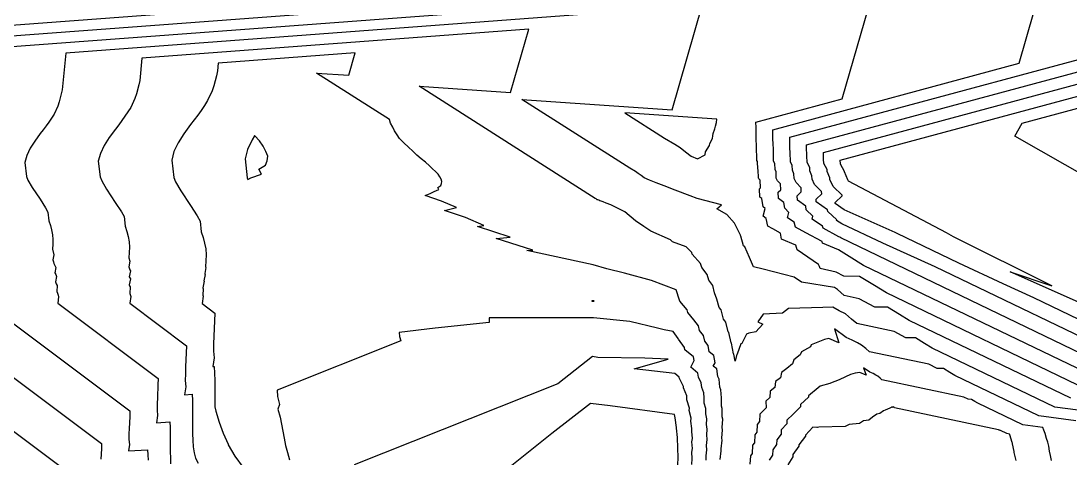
# Model space of a CAD drawing. Header units: metres. Extents: x 706349 to 713144, y 2649082 to 2655455.
# Drawn here: x 710935.7 to 711217.5, y 2652363.9 to 2652481.5 of the extents above; entities that cross this region are included whole.
import ezdxf

# ---------------------------------------------------------------- set-up
doc = ezdxf.new("R2010")
doc.units = ezdxf.units.M
doc.layers.add('C-TOPO-MAJR', color=9, linetype='Continuous')
doc.layers.add('C-TOPO-MINR', color=8, linetype='Continuous')

msp = doc.modelspace()

# ---------------------------------------------------------------- linework, layer by layer
at = {"layer": 'C-TOPO-MAJR', "color": 9, "linetype": 'Continuous', "lineweight": -3, "flags": 128}
for points, elevation in [([(711277.96, 2652407.76), (711202.69, 2652450.59), (711204.66, 2652454.05), (711441.5, 2652517.83)], -10), ([(711211.93, 2652498.26), (710906.68, 2652475.45)], -20), ([(711226.29, 2652384.98), (711162.03, 2652415.9), (711158.17, 2652418.25), (711155.26, 2652420.04), (711150.97, 2652421.84), (711150.89, 2652422.33), (711146.5, 2652424.65), (711143.72, 2652426.15), (711143.43, 2652427.46), (711141.61, 2652428.7), (711141.99, 2652430.13), (711140.84, 2652431.21), (711140.62, 2652432.81), (711139.19, 2652433.8), (711139.13, 2652435.5), (711139.82, 2652436.17), (711139.75, 2652437.77), (711138.9, 2652438.62), (711138.59, 2652439.29), (711138.51, 2652440.98), (711138.25, 2652441.59), (711138.2, 2652443.27), (711137.88, 2652443.84), (711137.8, 2652447.06), (711137.73, 2652448.52), (711137.68, 2652449.87), (711137.67, 2652451.11), (711137.66, 2652452.31), (711203.82, 2652470.13), (711211.93, 2652498.26)], -20), ([(710906.74, 2652405.96), (710957.35, 2652368.08), (710957.29, 2652366.7), (710957.16, 2652363.94)], -20), ([(711119.77, 2652363.67), (711119.74, 2652364.79), (711119.94, 2652366.44), (711119.86, 2652367.6), (711120.04, 2652369.21), (711119.91, 2652370.41), (711120.06, 2652371.97), (711119.86, 2652373.23), (711119.94, 2652374.75), (711119.65, 2652376.08), (711119.65, 2652377.53), (711119.22, 2652378.95), (711119.24, 2652380.33), (711119.12, 2652381.7), (711118.56, 2652383.11), (711118.44, 2652384.38), (711117.7, 2652385.88), (711117.55, 2652387.01), (711115.62, 2652388.56), (711116.55, 2652390.36), (711116.38, 2652391.33), (711114.03, 2652393.28), (711113.92, 2652393.82), (711112.29, 2652396.07), (711112.23, 2652396.32), (711110.84, 2652398.14), (711108.43, 2652398.63), (711106.7, 2652399.09), (711099.23, 2652400.82), (711089.49, 2652401.82), (711061.48, 2652401.8), (711061.45, 2652401.2), (711061.43, 2652400.6), (711046.95, 2652399.01), (711037.31, 2652397.92), (711037.4, 2652396.79), (711037.68, 2652395.66), (711004.52, 2652382.46), (711004.62, 2652380.7), (711005.16, 2652378.56), (711004.68, 2652377.34), (711005.28, 2652375.2), (711005.65, 2652373.29), (711005.98, 2652371.41), (711006.35, 2652369.51), (711006.75, 2652367.6), (711007.26, 2652365.67), (711007.85, 2652363.75)], -30), ([(711212.56, 2652363.52), (711212.25, 2652364.92), (711212.03, 2652366.03), (711211.77, 2652367.41), (711211.5, 2652368.45), (711211.21, 2652369.41), (711210.79, 2652370.78), (711210.49, 2652371.64), (711210.19, 2652372.43), (711204.82, 2652373.12), (711204.82, 2652373.12), (711192.69, 2652378.96), (711191.96, 2652379.4), (711191.06, 2652379.95), (711190.11, 2652379.97), (711188.93, 2652380.58), (711166.97, 2652385.21), (711166.48, 2652385.65), (711165.89, 2652386.14), (711165.31, 2652386.44), (711164.57, 2652386.85), (711163.73, 2652387.21), (711162.05, 2652388.45), (711162.69, 2652386.48), (711160.99, 2652387.16), (711159.76, 2652386.99), (711158.49, 2652386.59), (711157.16, 2652385.95), (711155.51, 2652385.18), (711153.17, 2652384.32), (711153.01, 2652384.24), (711150.41, 2652383.48), (711149.88, 2652383.07), (711149.87, 2652383.01), (711147.28, 2652380.9), (711147.25, 2652380.56), (711145.05, 2652378.53), (711145.07, 2652377.94), (711143.15, 2652376.01), (711141.44, 2652374.36), (711141.4, 2652373.37), (711139.92, 2652371.79), (711139.88, 2652370.64), (711138.73, 2652369.11), (711138.66, 2652367.83), (711137.64, 2652366.38), (711137.56, 2652364.98), (711136.71, 2652363.6)], -30)]:
    msp.add_lwpolyline(points, dxfattribs=dict(at, elevation=elevation))
at = {"layer": 'C-TOPO-MAJR', "color": 9, "linetype": 'Continuous', "lineweight": -3, "elevation": -30, "flags": 128}
for points in [[(710998.45, 2652450.63), (710997.77, 2652449.57), (710996.57, 2652446.99), (710995.9, 2652444.47), (710996.47, 2652439.4), (710996.65, 2652438.97), (710997.4, 2652439.35), (711000.27, 2652440.39), (710999.56, 2652441.72), (711001.39, 2652442.77), (711001.8, 2652443.96), (711001.99, 2652445.17), (711001.48, 2652446.48), (711000.73, 2652447.87), (710999.71, 2652449.33), (710998.46, 2652450.63), (710998.45, 2652450.63)], [(711089.05, 2652406.39), (711089.06, 2652406.38), (711089.05, 2652406.36), (711089.05, 2652406.35), (711089.04, 2652406.34), (711089.53, 2652406.3), (711089.65, 2652406.33), (711089.62, 2652406.34), (711089.53, 2652406.36), (711089.05, 2652406.4), (711089.05, 2652406.39)]]:
    msp.add_lwpolyline(points, close=True, dxfattribs=at)
at = {"layer": 'C-TOPO-MINR', "color": 8, "linetype": 'Continuous', "lineweight": -3, "flags": 128}
for points, elevation in [([(711221.41, 2652405.33), (711201.42, 2652414.13), (711212.65, 2652410.43), (711186.23, 2652423.52), (711184.33, 2652424.65), (711157.98, 2652438.51), (711157.82, 2652438.84), (711157.82, 2652438.86), (711156.92, 2652440.96), (711156.92, 2652441.08), (711155.81, 2652443.07), (711155.8, 2652443.48), (711155.79, 2652443.67), (711155.79, 2652443.84), (711155.79, 2652444), (711155.79, 2652444.15), (711393.96, 2652508.29)], -12), ([(711258.54, 2652504.59), (710886.18, 2652476.76)], -18), ([(711239.17, 2652392.1), (711207.78, 2652407.21), (711199.58, 2652410.93), (711187.65, 2652416.45), (711171.03, 2652424.44), (711170.56, 2652424.75), (711156.78, 2652430.82), (711154.38, 2652432.49), (711154.37, 2652432.74), (711156.27, 2652434.6), (711156.26, 2652434.7), (711153.89, 2652437.08), (711153.01, 2652438.96), (711152.99, 2652439.39), (711152.26, 2652441.12), (711152.24, 2652441.62), (711151.33, 2652443.26), (711151.3, 2652444.37), (711151.28, 2652444.88), (711151.26, 2652445.35), (711151.26, 2652445.77), (711151.25, 2652446.19), (711346.43, 2652498.75)], -14), ([(711165.32, 2652491.93), (710927.18, 2652474.13)], -22), ([(711221.99, 2652382.61), (711168.16, 2652408.51), (711164.93, 2652410.48), (711160.94, 2652412.94), (711156.74, 2652412.99), (711154.64, 2652414.08), (711150.4, 2652415.08), (711150.19, 2652415.57), (711149.95, 2652416.13), (711144.16, 2652420.07), (711143.83, 2652421.3), (711140.01, 2652422.89), (711139.74, 2652424.58), (711137.63, 2652425.69), (711136.3, 2652426.42), (711135.83, 2652428.52), (711135.03, 2652429.07), (711135.58, 2652431.14), (711135.05, 2652431.64), (711134.74, 2652433.82), (711134.13, 2652434.24), (711134.05, 2652436.41), (711134.34, 2652436.69), (711134.24, 2652438.8), (711133.9, 2652439.14), (711133.78, 2652439.41), (711133.69, 2652441.51), (711133.59, 2652441.74), (711133.52, 2652443.81), (711133.4, 2652444.03), (711133.3, 2652447.95), (711133.21, 2652449.74), (711133.15, 2652451.38), (711133.14, 2652452.89), (711133.13, 2652454.35), (711156.29, 2652460.59), (711165.32, 2652491.93)], -22), ([(711234.87, 2652389.73), (711181.24, 2652415.54), (711167.24, 2652421.9), (711156.17, 2652427.02), (711154.78, 2652427.97), (711154.82, 2652428.11), (711152.44, 2652430.37), (711152.38, 2652430.79), (711149.32, 2652432.93), (711149.29, 2652433.66), (711150.78, 2652435.12), (711150.76, 2652435.72), (711148.89, 2652437.59), (711148.2, 2652439.07), (711148.17, 2652439.92), (711147.59, 2652441.28), (711147.56, 2652442.17), (711146.85, 2652443.46), (711146.8, 2652445.27), (711146.76, 2652446.09), (711146.73, 2652446.85), (711146.73, 2652447.55), (711146.72, 2652448.23), (711298.89, 2652489.21)], -16), ([(711118.71, 2652485.6), (710947.68, 2652472.82), (710946.72, 2652462.98), (710946.5, 2652461.91), (710945.92, 2652459.74), (710945.55, 2652458.66), (710944.55, 2652456.5), (710943.85, 2652455.42), (710943.14, 2652454.36), (710942.43, 2652453.32), (710941.64, 2652452.28), (710940.85, 2652451.27), (710939.36, 2652449.26), (710938.11, 2652447.32), (710937.21, 2652445.4), (710936.72, 2652443.53), (710937.15, 2652439.76), (710937.54, 2652438.8), (710938.68, 2652436.79), (710940.81, 2652433.62), (710942.27, 2652431.36), (710942.93, 2652430.2), (710943.17, 2652427.86), (710943.56, 2652426.64), (710943.91, 2652425.4), (710944.17, 2652424.13), (710944.21, 2652422.85), (710944.19, 2652421.56), (710944.12, 2652420.24), (710944.46, 2652418.72), (710944.24, 2652417.38), (710944.38, 2652416.87), (710944.5, 2652416.36), (710944.75, 2652415.84), (710945.01, 2652415.33), (710944.75, 2652413.93), (710945.02, 2652413.42), (710945.25, 2652412.93), (710944.96, 2652411.46), (710945.17, 2652410.96), (710945.36, 2652410.47), (710945.35, 2652408.9), (710945.49, 2652408.41), (710945.64, 2652407.92), (710945.75, 2652407.45), (710945.55, 2652405.8), (710972.56, 2652385.59), (710972.48, 2652383.86), (710972.32, 2652380.41), (710972.27, 2652378.73), (710972.22, 2652377.07), (710972.38, 2652375.59), (710972.08, 2652373.65), (710975.65, 2652373.88), (710975.76, 2652372.39), (710975.78, 2652370.79), (710975.78, 2652369.17), (710975.77, 2652367.54), (710975.77, 2652365.89), (710975.81, 2652364.27), (710975.87, 2652362.69)], -24), ([(711217.7, 2652380.24), (711174.3, 2652401.12), (711171.68, 2652402.71), (711168.47, 2652404.69), (711165.09, 2652404.73), (711160.86, 2652406.93), (711156.82, 2652407.78), (711155, 2652409.39), (711154.27, 2652410), (711145.36, 2652411.41), (711143.4, 2652412.77), (711135.06, 2652414.87), (711132.47, 2652415.47), (711131.39, 2652418.02), (711130.17, 2652420.87), (711129.8, 2652421.13), (711129.1, 2652423.7), (711128.99, 2652423.95), (711128.93, 2652424.04), (711127.37, 2652427.19), (711125.34, 2652429.54), (711122.6, 2652431.04), (711123.87, 2652432.15), (711117.36, 2652433.85), (711115.46, 2652434.57), (711111.39, 2652436.09), (711108.46, 2652437.21), (711106.3, 2652438.09), (711104.55, 2652438.77), (711103.1, 2652439.35), (711102.26, 2652440.01), (711101.5, 2652440.59), (711100.72, 2652441.08), (711099.25, 2652441.94), (711070.27, 2652460.37), (711110.64, 2652457.6), (711118.71, 2652485.6)], -24), ([(711230.58, 2652387.36), (711155.9, 2652423.29), (711155.66, 2652423.44), (711155.36, 2652423.6), (711151.14, 2652425.89), (711151.02, 2652426.41), (711148.19, 2652428.33), (711148.4, 2652429.12), (711146.64, 2652430.79), (711146.5, 2652431.8), (711144.25, 2652433.37), (711144.21, 2652434.58), (711145.3, 2652435.64), (711145.25, 2652436.75), (711143.9, 2652438.11), (711143.4, 2652439.18), (711143.34, 2652440.45), (711142.92, 2652441.43), (711142.88, 2652442.72), (711142.37, 2652443.65), (711142.3, 2652446.16), (711142.25, 2652447.31), (711142.21, 2652448.36), (711142.2, 2652449.33), (711142.19, 2652450.27), (711251.36, 2652479.67)], -18), ([(711228, 2652375.99), (711213.4, 2652377.87), (711180.43, 2652393.73), (711178.44, 2652394.94), (711176, 2652396.45), (711173.43, 2652396.48), (711170.22, 2652398.15), (711160.2, 2652400.26), (711158.83, 2652401.48), (711157.14, 2652402.88), (711155.51, 2652403.72), (711153.76, 2652404.69), (711151.07, 2652404.64), (711141.87, 2652404.34), (711140.25, 2652403.12), (711135.04, 2652402.81), (711133.59, 2652400.78), (711134.96, 2652400.1), (711133.08, 2652398.03), (711131.19, 2652397.7), (711130.61, 2652397.45), (711129.34, 2652394.96), (711129.1, 2652394.82), (711128.1, 2652392.1), (711128.03, 2652392.05), (711127.51, 2652390.23), (711127.18, 2652392.09), (711127.13, 2652392.13), (711126.58, 2652394.99), (711126.5, 2652395.11), (711125.85, 2652397.87), (711125.68, 2652398.09), (711125.07, 2652400.7), (711124.79, 2652401.04), (711124.43, 2652401.49), (711123.79, 2652403.94), (711123.26, 2652404.58), (711122.64, 2652406.79), (711122.03, 2652408.56), (711121.51, 2652410.53), (711120.49, 2652411.91), (711120.04, 2652413.48), (711118.55, 2652415.33), (711118.2, 2652416.41), (711116.02, 2652418.89), (711115.88, 2652419.31), (711114.35, 2652420.84), (711110.74, 2652422.26), (711110.15, 2652422.73), (711104.88, 2652425.09), (711103, 2652426.29), (711100.73, 2652427.86), (711097.88, 2652430.23), (711094.12, 2652432.12), (711092.85, 2652432.61), (711092.06, 2652432.91), (711091.54, 2652433.1), (711091.16, 2652433.25), (711090.88, 2652433.36), (711090.65, 2652433.45), (711090.47, 2652433.52), (711090.36, 2652433.61), (711090.26, 2652433.69), (711090.16, 2652433.75), (711089.97, 2652433.86), (711042.67, 2652463.94), (711067.19, 2652462.26), (711072.1, 2652479.27), (711072.1, 2652479.27), (710968.18, 2652471.5), (710967.6, 2652465.53), (710967.35, 2652464.33), (710966.71, 2652461.92), (710966.29, 2652460.71), (710965.18, 2652458.3), (710964.39, 2652457.1), (710963.6, 2652455.92), (710962.81, 2652454.76), (710961.93, 2652453.6), (710961.05, 2652452.47), (710959.39, 2652450.24), (710958, 2652448.07), (710957, 2652445.93), (710956.45, 2652443.84), (710956.92, 2652439.64), (710957.36, 2652438.57), (710958.63, 2652436.34), (710961.01, 2652432.8), (710962.64, 2652430.28), (710963.37, 2652428.99), (710963.64, 2652426.38), (710964.07, 2652425.02), (710964.47, 2652423.64), (710964.76, 2652422.22), (710964.8, 2652420.79), (710964.77, 2652419.35), (710964.69, 2652417.89), (710964.88, 2652417.04), (710964.64, 2652415.55), (710964.72, 2652415.26), (710964.79, 2652414.97), (710964.93, 2652414.68), (710965.07, 2652414.4), (710964.78, 2652412.84), (710964.94, 2652412.56), (710965.07, 2652412.28), (710964.75, 2652410.65), (710964.87, 2652410.37), (710964.97, 2652410.1), (710964.95, 2652408.36), (710965.03, 2652408.09), (710965.12, 2652407.81), (710965.18, 2652407.54), (710964.96, 2652405.72), (710980.16, 2652394.34), (710980.08, 2652392.44), (710979.9, 2652388.64), (710979.84, 2652386.79), (710979.79, 2652384.97), (710979.96, 2652383.33), (710979.64, 2652381.2), (710981.62, 2652381.32), (710981.73, 2652379.68), (710981.76, 2652377.92), (710981.76, 2652376.13), (710981.75, 2652374.32), (710981.74, 2652372.51), (710981.79, 2652370.72), (710981.85, 2652368.97), (710981.94, 2652367.23), (710982.17, 2652365.6), (710982.6, 2652364.13), (710983.25, 2652362.83)], -26), ([(711123.54, 2652363.81), (711123.82, 2652366.11), (711123.78, 2652366.65), (711124.03, 2652368.96), (711123.97, 2652369.51), (711124.18, 2652371.78), (711124.09, 2652372.36), (711124.21, 2652374.61), (711124.07, 2652375.22), (711124.08, 2652377.46), (711123.88, 2652378.11), (711123.91, 2652380.32), (711123.71, 2652382.52), (711123.45, 2652383.19), (711123.24, 2652385.33), (711122.89, 2652386.05), (711122.62, 2652388.1), (711121.67, 2652388.86), (711122.13, 2652389.75), (711121.78, 2652391.71), (711120.58, 2652392.71), (711120.25, 2652394.41), (711119.39, 2652395.59), (711119.04, 2652397.1), (711117.99, 2652398.46), (711117.7, 2652399.72), (711116.43, 2652401.27), (711114.83, 2652403.28), (711114.64, 2652403.98), (711112.7, 2652406.31), (711112.62, 2652406.59), (711111.65, 2652409.38), (711105.03, 2652411.84), (711097.8, 2652413.82), (711093.04, 2652414.95), (711089.42, 2652416.06), (711071.55, 2652419.87), (711073.18, 2652419.94), (711063.34, 2652423.15), (711065.29, 2652423.32), (711067.09, 2652423.44), (711058.34, 2652426.31), (711060.02, 2652426.56), (711055.13, 2652428.72), (711049.49, 2652430.62), (711051.24, 2652431.06), (711052.72, 2652431.47), (711048.65, 2652433.17), (711044.27, 2652434.65), (711045.61, 2652435.21), (711046.65, 2652435.74), (711047.97, 2652436.22), (711047.65, 2652436.83), (711048.49, 2652437.31), (711048.67, 2652437.86), (711048.76, 2652438.41), (711048.53, 2652439.02), (711048.18, 2652439.66), (711047.71, 2652440.33), (711047.01, 2652441.06), (711046.26, 2652441.82), (711045.38, 2652442.65), (711044.32, 2652443.55), (711043.2, 2652444.49), (711042.02, 2652445.5), (711040.91, 2652446.52), (711039.75, 2652447.61), (711038.51, 2652448.76), (711037.38, 2652449.91), (711036.72, 2652450.94), (711036.04, 2652452), (711035.53, 2652453.02), (711034.99, 2652454.06), (711034.66, 2652455.05), (711015.06, 2652467.51), (711023.75, 2652466.92), (711025.49, 2652472.94), (711025.49, 2652472.94), (710988.68, 2652470.19), (710988.47, 2652468.07), (710988.2, 2652466.75), (710987.49, 2652464.09), (710987.03, 2652462.76), (710985.81, 2652460.1), (710984.94, 2652458.78), (710984.07, 2652457.47), (710983.19, 2652456.19), (710982.22, 2652454.92), (710981.25, 2652453.67), (710979.42, 2652451.21), (710977.89, 2652448.82), (710976.78, 2652446.46), (710976.18, 2652444.16), (710976.7, 2652439.52), (710977.18, 2652438.34), (710978.58, 2652435.88), (710981.21, 2652431.98), (710983, 2652429.2), (710983.81, 2652427.77), (710984.11, 2652424.89), (710984.58, 2652423.4), (710985.02, 2652421.87), (710985.34, 2652420.31), (710985.39, 2652418.73), (710985.36, 2652417.14), (710985.27, 2652415.53), (710985.31, 2652415.35), (710985.04, 2652413.71), (710985.06, 2652413.65), (710985.07, 2652413.59), (710985.1, 2652413.53), (710985.13, 2652413.47), (710984.82, 2652411.76), (710984.85, 2652411.7), (710984.88, 2652411.64), (710984.53, 2652409.85), (710984.56, 2652409.79), (710984.58, 2652409.73), (710984.56, 2652407.82), (710984.58, 2652407.76), (710984.6, 2652407.7), (710984.61, 2652407.64), (710984.36, 2652405.64), (710987.77, 2652403.09), (710987.68, 2652401.01), (710987.48, 2652396.87), (710987.42, 2652394.86), (710987.36, 2652392.86), (710987.55, 2652391.08), (710987.2, 2652388.75), (710987.58, 2652388.77), (710987.7, 2652386.98), (710987.73, 2652385.05), (710987.73, 2652383.09), (710987.72, 2652381.11), (710987.72, 2652379.12), (710987.75, 2652377.93), (710988.05, 2652376.78), (710988.95, 2652373.83), (710989.96, 2652370.89), (710991.33, 2652367.9), (710991.31, 2652367.78), (710993.12, 2652364.71), (710995.33, 2652361.66)], -28), ([(710887.33, 2652406.04), (710949.74, 2652359.32)], -18), ([(710926.14, 2652405.88), (710964.95, 2652376.83), (710964.89, 2652375.28), (710964.74, 2652372.17), (710964.69, 2652370.67), (710964.65, 2652369.18), (710964.79, 2652367.84), (710964.53, 2652366.1), (710969.69, 2652366.43), (710969.78, 2652365.1), (710969.8, 2652363.67)], -22), ([(711219.09, 2652374.21), (711209.11, 2652375.49), (711186.56, 2652386.35), (711185.2, 2652387.17), (711183.53, 2652388.2), (711181.77, 2652388.22), (711179.58, 2652389.36), (711163.59, 2652392.73), (711162.66, 2652393.56), (711161.51, 2652394.51), (711160.41, 2652395.08), (711159, 2652395.86), (711157.4, 2652396.54), (711154.19, 2652398.91), (711155.42, 2652395.15), (711152.7, 2652396.25), (711151.57, 2652396.05), (711147.99, 2652394.58), (711147.74, 2652394.08), (711145.32, 2652392.66), (711145.03, 2652391.87), (711143.28, 2652390.52), (711142.98, 2652389.5), (711141.44, 2652388.21), (711139.98, 2652387.12), (711139.73, 2652385.75), (711138.36, 2652384.7), (711138.2, 2652383.14), (711136.98, 2652382.14), (711136.83, 2652380.42), (711135.81, 2652379.49), (711135.88, 2652377.65), (711134.99, 2652376.75), (711134.19, 2652375.98), (711134.11, 2652373.97), (711133.43, 2652373.24), (711133.35, 2652371.16), (711132.82, 2652370.45), (711132.7, 2652368.31), (711132.23, 2652367.63), (711132.1, 2652365.42), (711131.7, 2652364.77), (711131.5, 2652362.54)], -28), ([(711115.94, 2652362.47), (711115.98, 2652364.07), (711115.94, 2652365.78), (711116.06, 2652366.77), (711115.94, 2652368.54), (711116.04, 2652369.47), (711115.86, 2652371.31), (711115.93, 2652372.17), (711115.63, 2652374.11), (711115.68, 2652374.88), (711115.22, 2652376.93), (711115.23, 2652377.61), (711114.57, 2652379.78), (711114.58, 2652380.33), (711114.53, 2652380.89), (711113.68, 2652383.04), (711113.64, 2652383.44), (711112.51, 2652385.72), (711112.49, 2652385.92), (711111.32, 2652386.85), (711100.41, 2652388.12), (711109.57, 2652390.74), (711103.26, 2652390.98), (711090.67, 2652391.2), (711089.22, 2652391.49), (711079.93, 2652384.16), (711025.2, 2652362.36)], -32), ([(711112.14, 2652362.31), (711112.19, 2652364.46), (711112.13, 2652366.77), (711112.17, 2652367.1), (711112.02, 2652369.48), (711112.05, 2652369.73), (711111.8, 2652372.21), (711111.81, 2652372.37), (711111.41, 2652374.98), (711111.41, 2652375.02), (711111.22, 2652375.87), (711093.93, 2652378.18), (711088.66, 2652378.82), (711078.33, 2652370.76), (711059.48, 2652355.79)], -34), ([(711203.01, 2652363.52), (711202.53, 2652365.7), (711202.49, 2652365.92), (711202.09, 2652368.03), (711202.05, 2652368.21), (711201.99, 2652368.38), (711201.36, 2652370.42), (711201.32, 2652370.54), (711201.28, 2652370.65), (711200.52, 2652370.75), (711200.52, 2652370.75), (711198.82, 2652371.57), (711198.72, 2652371.63), (711198.59, 2652371.71), (711198.46, 2652371.71), (711198.29, 2652371.8), (711170.36, 2652377.69), (711170.31, 2652377.73), (711170.26, 2652377.78), (711170.2, 2652377.8), (711170.13, 2652377.84), (711170.06, 2652377.88), (711169.9, 2652377.99), (711169.96, 2652377.81), (711169.8, 2652377.87), (711169.68, 2652377.86), (711169.56, 2652377.82), (711169.44, 2652377.76), (711169.28, 2652377.69), (711169.06, 2652377.61), (711167.83, 2652377.01), (711167.39, 2652376.89), (711166.37, 2652376.13), (711165.62, 2652375.96), (711164.47, 2652375.2), (711163.43, 2652374.38), (711162.01, 2652374.16), (711160.92, 2652373.43), (711158.15, 2652373.18), (711157.1, 2652372.64), (711150.01, 2652372.5), (711149.69, 2652372.43), (711149.44, 2652372.39), (711148.4, 2652372.46), (711146.42, 2652370.34), (711146.41, 2652370.11), (711144.63, 2652367.77), (711144.61, 2652367.35), (711143.06, 2652365.12), (711143.02, 2652364.53), (711141.72, 2652362.42)], -32)]:
    msp.add_lwpolyline(points, dxfattribs=dict(at, elevation=elevation))
at = {"layer": 'C-TOPO-MINR', "color": 8, "linetype": 'Continuous', "lineweight": -3, "elevation": -22, "flags": 128}
msp.add_lwpolyline([(711097.88, 2652456.8), (711108.53, 2652450.02), (711111.29, 2652448.42), (711112.74, 2652447.5), (711114.16, 2652446.4), (711115.73, 2652445.17), (711117.46, 2652444.49), (711119.48, 2652445.59), (711119.54, 2652446.32), (711120.66, 2652448.02), (711120.73, 2652448.58), (711121.44, 2652449.98), (711121.53, 2652450.63), (711121.6, 2652451.25), (711122.1, 2652452.5), (711122.23, 2652453.21), (711122.55, 2652454.26), (711122.63, 2652455.1), (711097.88, 2652456.8)], close=True, dxfattribs=at)

doc.saveas('drawing.dxf')
